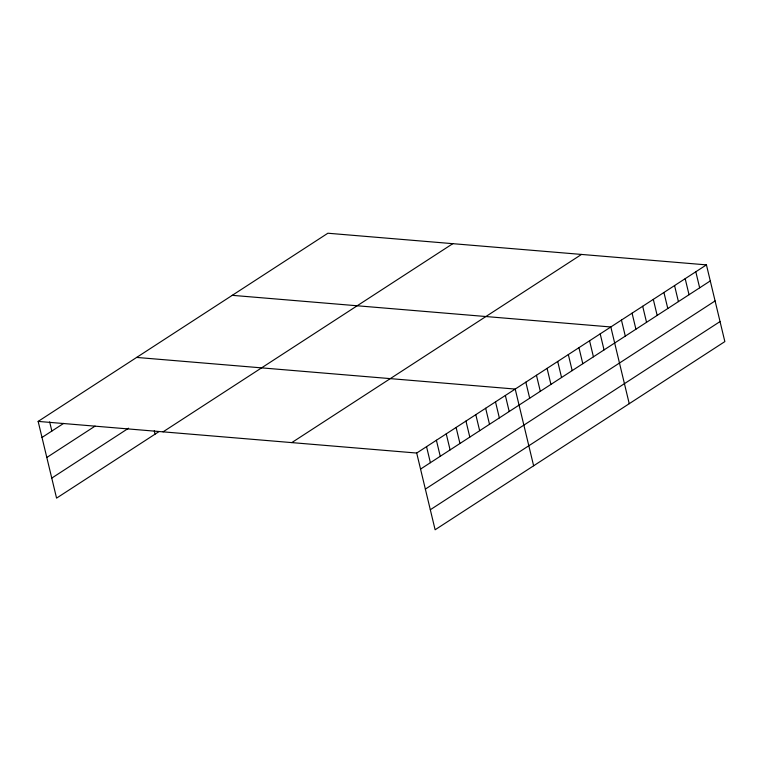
<?xml version="1.0" encoding="UTF-8"?>
<svg xmlns="http://www.w3.org/2000/svg" width="763" height="763" viewBox="0 0 763 763"><rect width="100%" height="100%" fill="white"/><g stroke="black" fill="none" stroke-linecap="round" stroke-linejoin="round"><path stroke-width="1.14" d="M158.942 431.639L56.567 498.125L38.15 421.405L327.88 233.23L706.433 264.875L724.85 341.595L435.12 529.77L416.703 453.05L706.433 264.875M42.003 437.457L63.672 423.379M46.81 457.476L95.079 426.126M51.76 478.105L128.594 428.205M163.072 431.848L452.802 243.674M291.781 442.607L581.511 254.432M420.547 469.092L710.286 280.918M425.353 489.112L715.093 300.937M430.313 509.741L720.043 321.566M232.267 295.329L610.82 326.974L629.237 403.694M136.663 357.427L515.206 389.063L533.623 465.783M38.15 421.405L416.703 453.05M695.808 271.771L699.661 287.813M685.184 278.676L689.037 294.718M674.559 285.572L678.412 301.614M663.934 292.467L667.787 308.519M653.309 299.373L657.162 315.415M642.694 306.268L646.538 322.32M632.069 313.173L635.922 329.215M621.444 320.069L625.298 336.111M600.195 333.87L604.048 349.912M589.57 340.765L593.423 356.817M578.945 347.67L582.798 363.713M568.33 354.566L572.174 370.618M557.705 361.471L561.558 377.513M547.081 368.367L550.934 384.409M536.456 375.272L540.309 391.314M525.831 382.168L529.684 398.21M505.354 395.463L509.207 411.505M495.502 401.863L499.355 417.905M485.659 408.262L489.503 424.304M475.807 414.662L479.66 430.704M465.955 421.062L469.808 437.104M456.102 427.452L459.955 443.503M446.25 433.851L450.103 449.893M436.398 440.251L440.251 456.293M426.546 446.651L430.399 462.693M154.279 430.809L155.08 434.147M49.652 421.882L51.855 431.057"/></g></svg>
